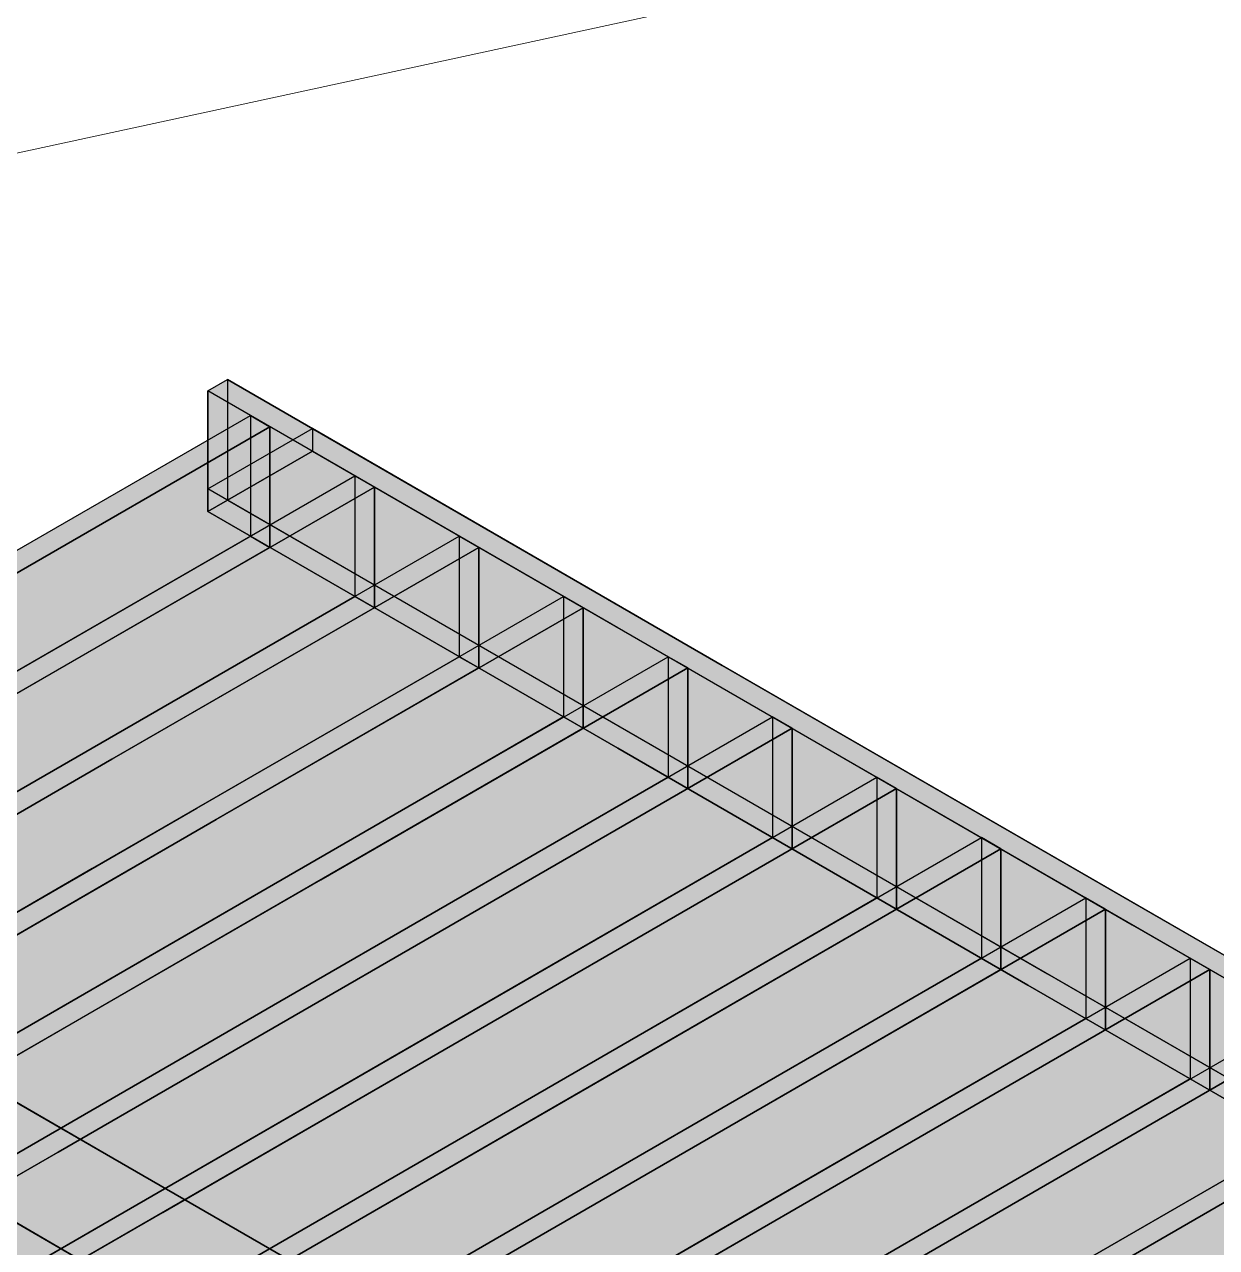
# Model space of a CAD drawing. Header units: metres. Extents: x 0 to 28.4, y 0 to 5.9.
# Drawn here: x 25.1907 to 25.4418, y 5.1762 to 5.4337 of the extents above; entities that cross this region are included whole.
import ezdxf

# ---------------------------------------------------------------- set-up
doc = ezdxf.new("R2010")
doc.units = ezdxf.units.M
doc.header["$LTSCALE"] = 0.25
doc.layers.add('ISO-ARISTAS', color=8, linetype='CONTINUOUS')
doc.layers.add('ISO-CONCRETO-SUP', color=254, linetype='CONTINUOUS', true_color=0xe8e8e8)
doc.layers.add('LLAMADAS', color=30, linetype='CONTINUOUS', lineweight=18)

msp = doc.modelspace()

# ---------------------------------------------------------------- linework, layer by layer
at = {"layer": 'ISO-ARISTAS', "color": 250}
for p, q in [((25.22933, 5.35655), (25.23346, 5.35893)), ((25.22933, 5.35655), (25.23346, 5.35893)), ((25.23346, 5.35893), (25.23346, 5.33353)), ((25.3198, 5.30908), (25.23346, 5.35893)), ((25.23346, 5.35893), (25.23346, 5.33353)), ((25.23346, 5.35893), (25.3198, 5.30908)), ((25.22933, 5.33115), (25.22933, 5.35655)), ((25.31567, 5.3067), (25.22933, 5.35655)), ((25.22933, 5.35655), (25.22933, 5.33115)), ((25.31567, 5.3067), (25.22933, 5.35655)), ((25.16098, 5.30677), (25.23827, 5.35139)), ((25.16098, 5.30677), (25.23827, 5.35139)), ((25.24239, 5.34901), (25.23827, 5.35139)), ((25.23827, 5.35139), (25.23827, 5.32599)), ((25.23827, 5.35139), (25.23827, 5.32599)), ((25.23827, 5.35139), (25.24239, 5.34901)), ((25.16511, 5.30439), (25.24239, 5.34901)), ((25.24239, 5.34901), (25.16511, 5.30439)), ((25.22933, 5.33591), (25.25133, 5.34861)), ((25.22933, 5.33591), (25.25133, 5.34861)), ((25.24239, 5.32361), (25.24239, 5.34901)), ((25.24239, 5.34901), (25.24239, 5.32361)), ((25.25133, 5.34861), (25.25133, 5.34385)), ((25.33767, 5.29876), (25.25133, 5.34861)), ((25.25133, 5.34861), (25.25133, 5.34385)), ((25.25133, 5.34861), (25.33767, 5.29876)), ((25.25133, 5.34385), (25.22933, 5.33115)), ((25.22933, 5.33115), (25.25133, 5.34385)), ((25.25133, 5.34385), (25.33767, 5.294)), ((25.25133, 5.34385), (25.33767, 5.294)), ((25.18298, 5.29407), (25.26027, 5.33869)), ((25.18298, 5.29407), (25.26027, 5.33869)), ((25.18711, 5.29169), (25.26439, 5.33631)), ((25.26439, 5.33631), (25.18711, 5.29169)), ((25.26439, 5.33631), (25.26027, 5.33869)), ((25.26027, 5.33869), (25.26027, 5.31329)), ((25.26027, 5.33869), (25.26027, 5.31329)), ((25.26027, 5.33869), (25.26439, 5.33631)), ((25.26439, 5.31091), (25.26439, 5.33631)), ((25.26439, 5.33631), (25.26439, 5.31091)), ((25.22933, 5.33115), (25.22933, 5.33591)), ((25.31567, 5.28606), (25.22933, 5.33591)), ((25.31567, 5.28606), (25.22933, 5.33591)), ((25.22933, 5.33591), (25.22933, 5.33115)), ((25.23346, 5.33353), (25.22933, 5.33115)), ((25.22933, 5.33115), (25.23346, 5.33353)), ((25.31567, 5.2813), (25.22933, 5.33115)), ((25.31567, 5.2813), (25.22933, 5.33115)), ((25.22933, 5.33115), (25.31567, 5.2813)), ((25.22933, 5.33115), (25.31567, 5.2813)), ((25.23346, 5.33353), (25.3198, 5.28368)), ((25.23346, 5.33353), (25.3198, 5.28368)), ((25.16098, 5.28137), (25.23827, 5.32599)), ((25.23827, 5.32599), (25.16098, 5.28137)), ((25.20498, 5.28137), (25.28226, 5.32599)), ((25.20498, 5.28137), (25.28226, 5.32599)), ((25.23827, 5.32599), (25.24239, 5.32361)), ((25.23827, 5.32599), (25.24239, 5.32361)), ((25.28639, 5.32361), (25.28226, 5.32599)), ((25.28226, 5.32599), (25.28226, 5.30059)), ((25.28226, 5.32599), (25.28226, 5.30059)), ((25.28226, 5.32599), (25.28639, 5.32361)), ((25.24239, 5.32361), (25.16511, 5.27899)), ((25.24239, 5.32361), (25.16511, 5.27899)), ((25.2091, 5.27899), (25.28639, 5.32361)), ((25.28639, 5.32361), (25.2091, 5.27899)), ((25.28639, 5.29821), (25.28639, 5.32361)), ((25.28639, 5.32361), (25.28639, 5.29821)), ((25.18298, 5.26867), (25.26027, 5.31329)), ((25.26027, 5.31329), (25.18298, 5.26867)), ((25.22698, 5.26867), (25.30426, 5.31329)), ((25.22698, 5.26867), (25.30426, 5.31329)), ((25.26027, 5.31329), (25.26439, 5.31091)), ((25.26027, 5.31329), (25.26439, 5.31091)), ((25.30838, 5.31091), (25.30426, 5.31329)), ((25.30426, 5.31329), (25.30426, 5.28789)), ((25.30426, 5.31329), (25.30426, 5.28789)), ((25.30426, 5.31329), (25.30838, 5.31091)), ((25.26439, 5.31091), (25.18711, 5.26629)), ((25.26439, 5.31091), (25.18711, 5.26629)), ((25.2311, 5.26629), (25.30838, 5.31091)), ((25.30838, 5.31091), (25.2311, 5.26629)), ((25.30838, 5.28551), (25.30838, 5.31091)), ((25.30838, 5.31091), (25.30838, 5.28551)), ((25.40614, 5.25923), (25.3198, 5.30908)), ((25.3198, 5.30908), (25.40614, 5.25923)), ((25.40202, 5.25685), (25.31567, 5.3067)), ((25.40202, 5.25685), (25.31567, 5.3067)), ((25.20498, 5.25597), (25.28226, 5.30059)), ((25.28226, 5.30059), (25.20498, 5.25597)), ((25.24897, 5.25597), (25.32626, 5.30059)), ((25.24897, 5.25597), (25.32626, 5.30059)), ((25.28226, 5.30059), (25.28639, 5.29821)), ((25.28226, 5.30059), (25.28639, 5.29821)), ((25.33038, 5.29821), (25.32626, 5.30059)), ((25.32626, 5.30059), (25.32626, 5.27519)), ((25.32626, 5.30059), (25.32626, 5.27519)), ((25.32626, 5.30059), (25.33038, 5.29821)), ((25.28639, 5.29821), (25.2091, 5.25359)), ((25.28639, 5.29821), (25.2091, 5.25359)), ((25.2531, 5.25359), (25.33038, 5.29821)), ((25.33038, 5.29821), (25.2531, 5.25359)), ((25.33038, 5.27281), (25.33038, 5.29821)), ((25.33038, 5.29821), (25.33038, 5.27281)), ((25.42401, 5.24891), (25.33767, 5.29876)), ((25.33767, 5.29876), (25.42401, 5.24891)), ((25.33767, 5.294), (25.42401, 5.24415)), ((25.33767, 5.294), (25.42401, 5.24415)), ((25.22698, 5.24327), (25.30426, 5.28789)), ((25.30426, 5.28789), (25.22698, 5.24327)), ((25.27097, 5.24327), (25.34825, 5.28789)), ((25.27097, 5.24327), (25.34825, 5.28789)), ((25.30426, 5.28789), (25.30838, 5.28551)), ((25.30426, 5.28789), (25.30838, 5.28551)), ((25.35238, 5.28551), (25.34825, 5.28789)), ((25.34825, 5.28789), (25.34825, 5.26249)), ((25.34825, 5.28789), (25.34825, 5.26249)), ((25.34825, 5.28789), (25.35238, 5.28551)), ((25.30838, 5.28551), (25.2311, 5.24089)), ((25.30838, 5.28551), (25.2311, 5.24089)), ((25.27509, 5.24089), (25.35238, 5.28551)), ((25.35238, 5.28551), (25.27509, 5.24089)), ((25.40202, 5.23621), (25.31567, 5.28606)), ((25.40202, 5.23621), (25.31567, 5.28606)), ((25.35238, 5.26011), (25.35238, 5.28551)), ((25.35238, 5.28551), (25.35238, 5.26011)), ((25.3198, 5.28368), (25.40614, 5.23383)), ((25.3198, 5.28368), (25.40614, 5.23383)), ((25.12769, 5.23675), (25.20498, 5.28137)), ((25.12769, 5.23675), (25.20498, 5.28137)), ((25.40202, 5.23145), (25.31567, 5.2813)), ((25.40202, 5.23145), (25.31567, 5.2813)), ((25.31567, 5.2813), (25.40202, 5.23145)), ((25.31567, 5.2813), (25.40202, 5.23145)), ((25.13182, 5.23437), (25.2091, 5.27899)), ((25.2091, 5.27899), (25.13182, 5.23437)), ((25.24897, 5.23057), (25.32626, 5.27519)), ((25.32626, 5.27519), (25.24897, 5.23057)), ((25.29297, 5.23057), (25.37025, 5.27519)), ((25.29297, 5.23057), (25.37025, 5.27519)), ((25.32626, 5.27519), (25.33038, 5.27281)), ((25.32626, 5.27519), (25.33038, 5.27281)), ((25.37437, 5.27281), (25.37025, 5.27519)), ((25.37025, 5.27519), (25.37025, 5.24979)), ((25.37025, 5.27519), (25.37025, 5.24979)), ((25.37025, 5.27519), (25.37437, 5.27281)), ((25.33038, 5.27281), (25.2531, 5.22819)), ((25.33038, 5.27281), (25.2531, 5.22819)), ((25.29709, 5.22819), (25.37437, 5.27281)), ((25.37437, 5.27281), (25.29709, 5.22819)), ((25.37437, 5.24741), (25.37437, 5.27281)), ((25.37437, 5.27281), (25.37437, 5.24741)), ((25.14969, 5.22405), (25.22698, 5.26867)), ((25.14969, 5.22405), (25.22698, 5.26867)), ((25.15382, 5.22167), (25.2311, 5.26629)), ((25.2311, 5.26629), (25.15382, 5.22167)), ((25.27097, 5.21787), (25.34825, 5.26249)), ((25.34825, 5.26249), (25.27097, 5.21787)), ((25.31496, 5.21787), (25.39225, 5.26249)), ((25.31496, 5.21787), (25.39225, 5.26249)), ((25.34825, 5.26249), (25.35238, 5.26011)), ((25.34825, 5.26249), (25.35238, 5.26011)), ((25.39637, 5.26011), (25.39225, 5.26249)), ((25.39225, 5.26249), (25.39225, 5.23709)), ((25.39225, 5.26249), (25.39225, 5.23709)), ((25.39225, 5.26249), (25.39637, 5.26011)), ((25.35238, 5.26011), (25.27509, 5.21549)), ((25.35238, 5.26011), (25.27509, 5.21549)), ((25.31909, 5.21549), (25.39637, 5.26011)), ((25.39637, 5.26011), (25.31909, 5.21549)), ((25.39637, 5.23471), (25.39637, 5.26011)), ((25.39637, 5.26011), (25.39637, 5.23471)), ((25.49248, 5.20938), (25.40614, 5.25923)), ((25.40614, 5.25923), (25.49248, 5.20938)), ((25.48836, 5.207), (25.40202, 5.25685)), ((25.48836, 5.207), (25.40202, 5.25685)), ((25.12769, 5.21135), (25.20498, 5.25597)), ((25.20498, 5.25597), (25.12769, 5.21135)), ((25.17169, 5.21135), (25.24897, 5.25597)), ((25.17169, 5.21135), (25.24897, 5.25597)), ((25.2091, 5.25359), (25.13182, 5.20897)), ((25.2091, 5.25359), (25.13182, 5.20897)), ((25.17581, 5.20897), (25.2531, 5.25359)), ((25.2531, 5.25359), (25.17581, 5.20897)), ((25.29297, 5.20517), (25.37025, 5.24979)), ((25.37025, 5.24979), (25.29297, 5.20517)), ((25.33696, 5.20517), (25.41424, 5.24979)), ((25.33696, 5.20517), (25.41424, 5.24979)), ((25.37025, 5.24979), (25.37437, 5.24741)), ((25.37025, 5.24979), (25.37437, 5.24741)), ((25.41837, 5.24741), (25.41424, 5.24979)), ((25.41424, 5.24979), (25.41424, 5.22439)), ((25.41424, 5.24979), (25.41424, 5.22439)), ((25.41424, 5.24979), (25.41837, 5.24741)), ((25.51036, 5.19906), (25.42401, 5.24891)), ((25.42401, 5.24891), (25.51036, 5.19906)), ((25.37437, 5.24741), (25.29709, 5.20279)), ((25.37437, 5.24741), (25.29709, 5.20279)), ((25.34108, 5.20279), (25.41837, 5.24741)), ((25.41837, 5.24741), (25.34108, 5.20279)), ((25.41837, 5.22201), (25.41837, 5.24741)), ((25.41837, 5.24741), (25.41837, 5.22201)), ((25.42401, 5.24415), (25.51036, 5.1943)), ((25.42401, 5.24415), (25.51036, 5.1943)), ((25.14969, 5.19865), (25.22698, 5.24327)), ((25.22698, 5.24327), (25.14969, 5.19865)), ((25.19369, 5.19865), (25.27097, 5.24327)), ((25.19369, 5.19865), (25.27097, 5.24327)), ((25.2311, 5.24089), (25.15382, 5.19627)), ((25.2311, 5.24089), (25.15382, 5.19627)), ((25.19781, 5.19627), (25.27509, 5.24089)), ((25.27509, 5.24089), (25.19781, 5.19627)), ((25.31496, 5.19247), (25.39225, 5.23709)), ((25.39225, 5.23709), (25.31496, 5.19247)), ((25.35896, 5.19247), (25.43624, 5.23709)), ((25.35896, 5.19247), (25.43624, 5.23709)), ((25.39225, 5.23709), (25.39637, 5.23471)), ((25.39225, 5.23709), (25.39637, 5.23471)), ((25.48836, 5.18636), (25.40202, 5.23621)), ((25.48836, 5.18636), (25.40202, 5.23621)), ((25.44037, 5.23471), (25.43624, 5.23709)), ((25.43624, 5.23709), (25.43624, 5.21169)), ((25.43624, 5.23709), (25.43624, 5.21169)), ((25.43624, 5.23709), (25.44037, 5.23471)), ((25.39637, 5.23471), (25.31909, 5.19009)), ((25.39637, 5.23471), (25.31909, 5.19009)), ((25.36308, 5.19009), (25.44037, 5.23471)), ((25.44037, 5.23471), (25.36308, 5.19009)), ((25.40614, 5.23383), (25.49248, 5.18398)), ((25.40614, 5.23383), (25.49248, 5.18398)), ((25.44037, 5.20931), (25.44037, 5.23471)), ((25.44037, 5.23471), (25.44037, 5.20931)), ((25.48836, 5.1816), (25.40202, 5.23145)), ((25.48836, 5.1816), (25.40202, 5.23145)), ((25.40202, 5.23145), (25.48836, 5.1816)), ((25.40202, 5.23145), (25.48836, 5.1816)), ((25.17169, 5.18595), (25.24897, 5.23057)), ((25.24897, 5.23057), (25.17169, 5.18595)), ((25.2531, 5.22819), (25.17581, 5.18357)), ((25.2531, 5.22819), (25.17581, 5.18357)), ((25.21568, 5.18595), (25.29297, 5.23057)), ((25.21568, 5.18595), (25.29297, 5.23057)), ((25.21981, 5.18357), (25.29709, 5.22819)), ((25.29709, 5.22819), (25.21981, 5.18357)), ((25.33696, 5.17977), (25.41424, 5.22439)), ((25.41424, 5.22439), (25.33696, 5.17977)), ((25.38095, 5.17977), (25.45824, 5.22439)), ((25.38095, 5.17977), (25.45824, 5.22439)), ((25.41424, 5.22439), (25.41837, 5.22201)), ((25.41424, 5.22439), (25.41837, 5.22201)), ((25.41837, 5.22201), (25.34108, 5.17739)), ((25.41837, 5.22201), (25.34108, 5.17739)), ((25.38508, 5.17739), (25.46236, 5.22201)), ((25.46236, 5.22201), (25.38508, 5.17739)), ((25.20933, 5.195), (25.16603, 5.22)), ((25.16603, 5.22), (25.20933, 5.195)), ((25.19369, 5.17325), (25.27097, 5.21787)), ((25.27097, 5.21787), (25.19369, 5.17325)), ((25.23768, 5.17325), (25.31496, 5.21787)), ((25.23768, 5.17325), (25.31496, 5.21787)), ((25.27509, 5.21549), (25.19781, 5.17087)), ((25.27509, 5.21549), (25.19781, 5.17087)), ((25.2418, 5.17087), (25.31909, 5.21549)), ((25.31909, 5.21549), (25.2418, 5.17087)), ((25.35896, 5.16707), (25.43624, 5.21169)), ((25.43624, 5.21169), (25.35896, 5.16707)), ((25.40295, 5.16707), (25.48024, 5.21169)), ((25.40295, 5.16707), (25.48024, 5.21169)), ((25.43624, 5.21169), (25.44037, 5.20931)), ((25.43624, 5.21169), (25.44037, 5.20931)), ((25.44037, 5.20931), (25.36308, 5.16469)), ((25.44037, 5.20931), (25.36308, 5.16469)), ((25.40708, 5.16469), (25.48436, 5.20931)), ((25.48436, 5.20931), (25.40708, 5.16469)), ((25.21568, 5.16055), (25.29297, 5.20517)), ((25.29297, 5.20517), (25.21568, 5.16055)), ((25.25968, 5.16055), (25.33696, 5.20517)), ((25.25968, 5.16055), (25.33696, 5.20517)), ((25.29709, 5.20279), (25.21981, 5.15817)), ((25.29709, 5.20279), (25.21981, 5.15817)), ((25.2638, 5.15817), (25.34108, 5.20279)), ((25.34108, 5.20279), (25.2638, 5.15817)), ((25.1164, 5.15403), (25.19369, 5.19865)), ((25.1164, 5.15403), (25.19369, 5.19865)), ((25.38095, 5.15437), (25.45824, 5.19899)), ((25.45824, 5.19899), (25.38095, 5.15437)), ((25.12053, 5.15165), (25.19781, 5.19627)), ((25.19781, 5.19627), (25.12053, 5.15165)), ((25.20933, 5.1696), (25.16603, 5.1946)), ((25.16603, 5.1946), (25.20933, 5.1696)), ((25.16603, 5.1946), (25.20933, 5.1696)), ((25.16603, 5.1946), (25.20933, 5.1696)), ((25.25263, 5.17), (25.20933, 5.195)), ((25.20933, 5.195), (25.25263, 5.17)), ((25.46236, 5.19661), (25.38508, 5.15199)), ((25.46236, 5.19661), (25.38508, 5.15199)), ((25.23768, 5.14785), (25.31496, 5.19247)), ((25.31496, 5.19247), (25.23768, 5.14785)), ((25.28167, 5.14785), (25.35896, 5.19247)), ((25.28167, 5.14785), (25.35896, 5.19247)), ((25.31909, 5.19009), (25.2418, 5.14547)), ((25.31909, 5.19009), (25.2418, 5.14547)), ((25.2858, 5.14547), (25.36308, 5.19009)), ((25.36308, 5.19009), (25.2858, 5.14547)), ((25.1384, 5.14133), (25.21568, 5.18595)), ((25.1384, 5.14133), (25.21568, 5.18595)), ((25.14252, 5.13895), (25.21981, 5.18357)), ((25.21981, 5.18357), (25.14252, 5.13895)), ((25.25968, 5.13515), (25.33696, 5.17977)), ((25.33696, 5.17977), (25.25968, 5.13515)), ((25.30367, 5.13515), (25.38095, 5.17977)), ((25.30367, 5.13515), (25.38095, 5.17977)), ((25.34108, 5.17739), (25.2638, 5.13277)), ((25.34108, 5.17739), (25.2638, 5.13277)), ((25.30779, 5.13277), (25.38508, 5.17739)), ((25.38508, 5.17739), (25.30779, 5.13277))]:
    msp.add_line(p, q, dxfattribs=at)
at = {"layer": 'ISO-CONCRETO-SUP', "true_color": 0x424b57}
for points in [[(25.23346, 5.33353), (25.22933, 5.33115), (25.23346, 5.35893), (25.22933, 5.35655)], [(25.23827, 5.32599), (25.16098, 5.28137), (25.23827, 5.35139), (25.16098, 5.30677)], [(25.24239, 5.32361), (25.16511, 5.27899), (25.24239, 5.34901), (25.16511, 5.30439)], [(25.25133, 5.34385), (25.22933, 5.33115), (25.25133, 5.34861), (25.22933, 5.33591)], [(25.26027, 5.31329), (25.18298, 5.26867), (25.26027, 5.33869), (25.18298, 5.29407)], [(25.26439, 5.31091), (25.18711, 5.26629), (25.26439, 5.33631), (25.18711, 5.29169)], [(25.28226, 5.30059), (25.20498, 5.25597), (25.28226, 5.32599), (25.20498, 5.28137)], [(25.28639, 5.29821), (25.2091, 5.25359), (25.28639, 5.32361), (25.2091, 5.27899)], [(25.30426, 5.28789), (25.22698, 5.24327), (25.30426, 5.31329), (25.22698, 5.26867)], [(25.30838, 5.28551), (25.2311, 5.24089), (25.30838, 5.31091), (25.2311, 5.26629)], [(25.32626, 5.27519), (25.24897, 5.23057), (25.32626, 5.30059), (25.24897, 5.25597)], [(25.33038, 5.27281), (25.2531, 5.22819), (25.33038, 5.29821), (25.2531, 5.25359)], [(25.34825, 5.26249), (25.27097, 5.21787), (25.34825, 5.28789), (25.27097, 5.24327)], [(25.35238, 5.26011), (25.27509, 5.21549), (25.35238, 5.28551), (25.27509, 5.24089)], [(25.20498, 5.25597), (25.12769, 5.21135), (25.20498, 5.28137), (25.12769, 5.23675)], [(25.2091, 5.25359), (25.13182, 5.20897), (25.2091, 5.27899), (25.13182, 5.23437)], [(25.37025, 5.24979), (25.29297, 5.20517), (25.37025, 5.27519), (25.29297, 5.23057)], [(25.37437, 5.24741), (25.29709, 5.20279), (25.37437, 5.27281), (25.29709, 5.22819)], [(25.22698, 5.24327), (25.14969, 5.19865), (25.22698, 5.26867), (25.14969, 5.22405)], [(25.2311, 5.24089), (25.15382, 5.19627), (25.2311, 5.26629), (25.15382, 5.22167)], [(25.39225, 5.23709), (25.31496, 5.19247), (25.39225, 5.26249), (25.31496, 5.21787)], [(25.39637, 5.23471), (25.31909, 5.19009), (25.39637, 5.26011), (25.31909, 5.21549)], [(25.24897, 5.23057), (25.17169, 5.18595), (25.24897, 5.25597), (25.17169, 5.21135)], [(25.2531, 5.22819), (25.17581, 5.18357), (25.2531, 5.25359), (25.17581, 5.20897)], [(25.41424, 5.22439), (25.33696, 5.17977), (25.41424, 5.24979), (25.33696, 5.20517)], [(25.41837, 5.22201), (25.34108, 5.17739), (25.41837, 5.24741), (25.34108, 5.20279)], [(25.27097, 5.21787), (25.19369, 5.17325), (25.27097, 5.24327), (25.19369, 5.19865)], [(25.27509, 5.21549), (25.19781, 5.17087), (25.27509, 5.24089), (25.19781, 5.19627)], [(25.43624, 5.21169), (25.35896, 5.16707), (25.43624, 5.23709), (25.35896, 5.19247)], [(25.44037, 5.20931), (25.36308, 5.16469), (25.44037, 5.23471), (25.36308, 5.19009)], [(25.29297, 5.20517), (25.21568, 5.16055), (25.29297, 5.23057), (25.21568, 5.18595)], [(25.29709, 5.20279), (25.21981, 5.15817), (25.29709, 5.22819), (25.21981, 5.18357)], [(25.45824, 5.19899), (25.38095, 5.15437), (25.45824, 5.22439), (25.38095, 5.17977)], [(25.46236, 5.19661), (25.38508, 5.15199), (25.46236, 5.22201), (25.38508, 5.17739)], [(25.31496, 5.19247), (25.23768, 5.14785), (25.31496, 5.21787), (25.23768, 5.17325)], [(25.31909, 5.19009), (25.2418, 5.14547), (25.31909, 5.21549), (25.2418, 5.17087)], [(25.48024, 5.18629), (25.40295, 5.14167), (25.48024, 5.21169), (25.40295, 5.16707)], [(25.48436, 5.18391), (25.40708, 5.13929), (25.48436, 5.20931), (25.40708, 5.16469)], [(25.33696, 5.17977), (25.25968, 5.13515), (25.33696, 5.20517), (25.25968, 5.16055)], [(25.34108, 5.17739), (25.2638, 5.13277), (25.34108, 5.20279), (25.2638, 5.15817)], [(25.19369, 5.17325), (25.1164, 5.12863), (25.19369, 5.19865), (25.1164, 5.15403)], [(25.50223, 5.17359), (25.42495, 5.12897), (25.50223, 5.19899), (25.42495, 5.15437)], [(25.19781, 5.17087), (25.12053, 5.12625), (25.19781, 5.19627), (25.12053, 5.15165)], [(25.50636, 5.17121), (25.42907, 5.12659), (25.50636, 5.19661), (25.42907, 5.15199)], [(25.35896, 5.16707), (25.28167, 5.12245), (25.35896, 5.19247), (25.28167, 5.14785)], [(25.36308, 5.16469), (25.2858, 5.12007), (25.36308, 5.19009), (25.2858, 5.14547)], [(25.21568, 5.16055), (25.1384, 5.11593), (25.21568, 5.18595), (25.1384, 5.14133)], [(25.21981, 5.15817), (25.14252, 5.11355), (25.21981, 5.18357), (25.14252, 5.13895)], [(25.38095, 5.15437), (25.30367, 5.10975), (25.38095, 5.17977), (25.30367, 5.13515)], [(25.38508, 5.15199), (25.30779, 5.10737), (25.38508, 5.17739), (25.30779, 5.13277)]]:
    msp.add_solid(points, dxfattribs=at)
at = {"layer": 'ISO-CONCRETO-SUP', "true_color": 0x525d6b}
for points in [[(25.23346, 5.35893), (25.3198, 5.30908), (25.22933, 5.35655), (25.31567, 5.3067)], [(25.23827, 5.35139), (25.24239, 5.34901), (25.16098, 5.30677), (25.16511, 5.30439)], [(25.25133, 5.34861), (25.33767, 5.29876), (25.22933, 5.33591), (25.31567, 5.28606)], [(25.25133, 5.34385), (25.33767, 5.294), (25.22933, 5.33115), (25.31567, 5.2813)], [(25.26027, 5.33869), (25.26439, 5.33631), (25.18298, 5.29407), (25.18711, 5.29169)], [(25.23346, 5.33353), (25.3198, 5.28368), (25.22933, 5.33115), (25.31567, 5.2813)], [(25.23827, 5.32599), (25.24239, 5.32361), (25.16098, 5.28137), (25.16511, 5.27899)], [(25.28226, 5.32599), (25.28639, 5.32361), (25.20498, 5.28137), (25.2091, 5.27899)], [(25.26027, 5.31329), (25.26439, 5.31091), (25.18298, 5.26867), (25.18711, 5.26629)], [(25.30426, 5.31329), (25.30838, 5.31091), (25.22698, 5.26867), (25.2311, 5.26629)], [(25.3198, 5.30908), (25.40614, 5.25923), (25.31567, 5.3067), (25.40202, 5.25685)], [(25.28226, 5.30059), (25.28639, 5.29821), (25.20498, 5.25597), (25.2091, 5.25359)], [(25.32626, 5.30059), (25.33038, 5.29821), (25.24897, 5.25597), (25.2531, 5.25359)], [(25.33767, 5.29876), (25.42401, 5.24891), (25.31567, 5.28606), (25.40202, 5.23621)], [(25.33767, 5.294), (25.42401, 5.24415), (25.31567, 5.2813), (25.40202, 5.23145)], [(25.30426, 5.28789), (25.30838, 5.28551), (25.22698, 5.24327), (25.2311, 5.24089)], [(25.34825, 5.28789), (25.35238, 5.28551), (25.27097, 5.24327), (25.27509, 5.24089)], [(25.3198, 5.28368), (25.40614, 5.23383), (25.31567, 5.2813), (25.40202, 5.23145)], [(25.20498, 5.28137), (25.2091, 5.27899), (25.12769, 5.23675), (25.13182, 5.23437)], [(25.32626, 5.27519), (25.33038, 5.27281), (25.24897, 5.23057), (25.2531, 5.22819)], [(25.37025, 5.27519), (25.37437, 5.27281), (25.29297, 5.23057), (25.29709, 5.22819)], [(25.22698, 5.26867), (25.2311, 5.26629), (25.14969, 5.22405), (25.15382, 5.22167)], [(25.34825, 5.26249), (25.35238, 5.26011), (25.27097, 5.21787), (25.27509, 5.21549)], [(25.39225, 5.26249), (25.39637, 5.26011), (25.31496, 5.21787), (25.31909, 5.21549)], [(25.40614, 5.25923), (25.49248, 5.20938), (25.40202, 5.25685), (25.48836, 5.207)], [(25.20498, 5.25597), (25.2091, 5.25359), (25.12769, 5.21135), (25.13182, 5.20897)], [(25.24897, 5.25597), (25.2531, 5.25359), (25.17169, 5.21135), (25.17581, 5.20897)], [(25.37025, 5.24979), (25.37437, 5.24741), (25.29297, 5.20517), (25.29709, 5.20279)], [(25.41424, 5.24979), (25.41837, 5.24741), (25.33696, 5.20517), (25.34108, 5.20279)], [(25.42401, 5.24891), (25.51036, 5.19906), (25.40202, 5.23621), (25.48836, 5.18636)], [(25.42401, 5.24415), (25.51036, 5.1943), (25.40202, 5.23145), (25.48836, 5.1816)], [(25.22698, 5.24327), (25.2311, 5.24089), (25.14969, 5.19865), (25.15382, 5.19627)], [(25.27097, 5.24327), (25.27509, 5.24089), (25.19369, 5.19865), (25.19781, 5.19627)], [(25.39225, 5.23709), (25.39637, 5.23471), (25.31496, 5.19247), (25.31909, 5.19009)], [(25.43624, 5.23709), (25.44037, 5.23471), (25.35896, 5.19247), (25.36308, 5.19009)], [(25.40614, 5.23383), (25.49248, 5.18398), (25.40202, 5.23145), (25.48836, 5.1816)], [(25.24897, 5.23057), (25.2531, 5.22819), (25.17169, 5.18595), (25.17581, 5.18357)], [(25.29297, 5.23057), (25.29709, 5.22819), (25.21568, 5.18595), (25.21981, 5.18357)], [(25.41424, 5.22439), (25.41837, 5.22201), (25.33696, 5.17977), (25.34108, 5.17739)], [(25.45824, 5.22439), (25.46236, 5.22201), (25.38095, 5.17977), (25.38508, 5.17739)], [(25.27097, 5.21787), (25.27509, 5.21549), (25.19369, 5.17325), (25.19781, 5.17087)], [(25.31496, 5.21787), (25.31909, 5.21549), (25.23768, 5.17325), (25.2418, 5.17087)], [(25.43624, 5.21169), (25.44037, 5.20931), (25.35896, 5.16707), (25.36308, 5.16469)], [(25.48024, 5.21169), (25.48436, 5.20931), (25.40295, 5.16707), (25.40708, 5.16469)], [(25.29297, 5.20517), (25.29709, 5.20279), (25.21568, 5.16055), (25.21981, 5.15817)], [(25.33696, 5.20517), (25.34108, 5.20279), (25.25968, 5.16055), (25.2638, 5.15817)], [(25.19369, 5.19865), (25.19781, 5.19627), (25.1164, 5.15403), (25.12053, 5.15165)], [(25.45824, 5.19899), (25.46236, 5.19661), (25.38095, 5.15437), (25.38508, 5.15199)], [(25.50223, 5.19899), (25.50636, 5.19661), (25.42495, 5.15437), (25.42907, 5.15199)], [(25.31496, 5.19247), (25.31909, 5.19009), (25.23768, 5.14785), (25.2418, 5.14547)], [(25.35896, 5.19247), (25.36308, 5.19009), (25.28167, 5.14785), (25.2858, 5.14547)], [(25.21568, 5.18595), (25.21981, 5.18357), (25.1384, 5.14133), (25.14252, 5.13895)], [(25.48024, 5.18629), (25.48436, 5.18391), (25.40295, 5.14167), (25.40708, 5.13929)], [(25.33696, 5.17977), (25.34108, 5.17739), (25.25968, 5.13515), (25.2638, 5.13277)], [(25.38095, 5.17977), (25.38508, 5.17739), (25.30367, 5.13515), (25.30779, 5.13277)]]:
    msp.add_solid(points, dxfattribs=at)
at = {"layer": 'ISO-CONCRETO-SUP', "true_color": 0x4a5461}
for points in [[(25.23346, 5.33353), (25.3198, 5.28368), (25.23346, 5.35893), (25.3198, 5.30908)], [(25.22933, 5.33115), (25.31567, 5.2813), (25.22933, 5.35655), (25.31567, 5.3067)], [(25.23827, 5.32599), (25.24239, 5.32361), (25.23827, 5.35139), (25.24239, 5.34901)], [(25.25133, 5.34385), (25.33767, 5.294), (25.25133, 5.34861), (25.33767, 5.29876)], [(25.26027, 5.31329), (25.26439, 5.31091), (25.26027, 5.33869), (25.26439, 5.33631)], [(25.22933, 5.33115), (25.31567, 5.2813), (25.22933, 5.33591), (25.31567, 5.28606)], [(25.28226, 5.30059), (25.28639, 5.29821), (25.28226, 5.32599), (25.28639, 5.32361)], [(25.30426, 5.28789), (25.30838, 5.28551), (25.30426, 5.31329), (25.30838, 5.31091)], [(25.3198, 5.28368), (25.40614, 5.23383), (25.3198, 5.30908), (25.40614, 5.25923)], [(25.31567, 5.2813), (25.40202, 5.23145), (25.31567, 5.3067), (25.40202, 5.25685)], [(25.32626, 5.27519), (25.33038, 5.27281), (25.32626, 5.30059), (25.33038, 5.29821)], [(25.33767, 5.294), (25.42401, 5.24415), (25.33767, 5.29876), (25.42401, 5.24891)], [(25.34825, 5.26249), (25.35238, 5.26011), (25.34825, 5.28789), (25.35238, 5.28551)], [(25.31567, 5.2813), (25.40202, 5.23145), (25.31567, 5.28606), (25.40202, 5.23621)], [(25.37025, 5.24979), (25.37437, 5.24741), (25.37025, 5.27519), (25.37437, 5.27281)], [(25.39225, 5.23709), (25.39637, 5.23471), (25.39225, 5.26249), (25.39637, 5.26011)], [(25.40614, 5.23383), (25.49248, 5.18398), (25.40614, 5.25923), (25.49248, 5.20938)], [(25.40202, 5.23145), (25.48836, 5.1816), (25.40202, 5.25685), (25.48836, 5.207)], [(25.41424, 5.22439), (25.41837, 5.22201), (25.41424, 5.24979), (25.41837, 5.24741)], [(25.42401, 5.24415), (25.51036, 5.1943), (25.42401, 5.24891), (25.51036, 5.19906)], [(25.40202, 5.23145), (25.48836, 5.1816), (25.40202, 5.23621), (25.48836, 5.18636)], [(25.43624, 5.21169), (25.44037, 5.20931), (25.43624, 5.23709), (25.44037, 5.23471)]]:
    msp.add_solid(points, dxfattribs=at)
at = {"layer": 'ISO-CONCRETO-SUP', "true_color": 0xb8b8b3}
for points in [[(25.16603, 5.22), (25.20933, 5.195), (25.12272, 5.195), (25.16603, 5.17)], [(25.16603, 5.1946), (25.20933, 5.1696), (25.12272, 5.1696), (25.16603, 5.1446)], [(25.16603, 5.1946), (25.20933, 5.1696), (25.12272, 5.1696), (25.16603, 5.1446)], [(25.20933, 5.195), (25.25263, 5.17), (25.16603, 5.17), (25.20933, 5.145)]]:
    msp.add_solid(points, dxfattribs=at)
at = {"layer": 'ISO-CONCRETO-SUP', "true_color": 0xa6a6a2}
for points in [[(25.16603, 5.1946), (25.20933, 5.1696), (25.16603, 5.22), (25.20933, 5.195)], [(25.16603, 5.14714), (25.20933, 5.12214), (25.16603, 5.1946), (25.20933, 5.1696)], [(25.20933, 5.1696), (25.25263, 5.1446), (25.20933, 5.195), (25.25263, 5.17)]]:
    msp.add_solid(points, dxfattribs=at)
at = {"layer": 'LLAMADAS'}
msp.add_line((26.36, 5.66), (24.56111, 5.27075), dxfattribs=at)

doc.saveas('drawing.dxf')
